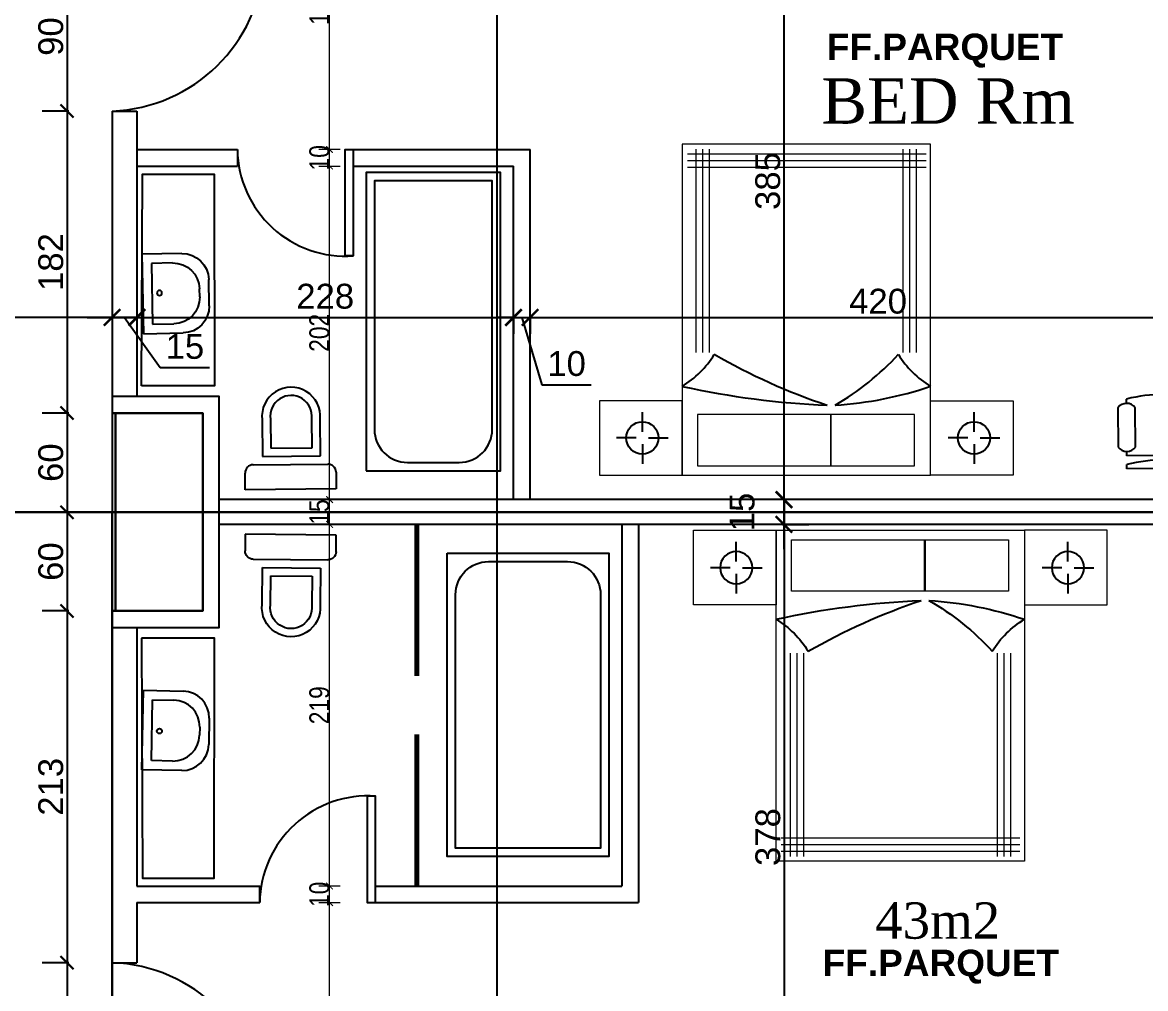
# Model space of a CAD drawing. Extents: x 250879 to 348495, y -51522 to -9360.
# Drawn here: x 284542 to 285221, y -22981 to -22397 of the extents above; entities that cross this region are included whole.
import ezdxf

# ---------------------------------------------------------------- set-up
doc = ezdxf.new("R2010")
doc.units = 0
doc.layers.get('0').update_dxf_attribs({"linetype": 'CONTINUOUS'})
doc.layers.get('DEFPOINTS').update_dxf_attribs({"color": 9, "linetype": 'CONTINUOUS'})
for name, color, linetype in [('AXIS', 1, 'CONTINUOUS'), ('FURNITURE', 4, 'CONTINUOUS'), ('HATCH', 8, 'CONTINUOUS'), ('Layer3', 50, 'CONTINUOUS'), ('TEXT', 3, 'CONTINUOUS'), ('WALL', 7, 'CONTINUOUS'), ('WALL1', 2, 'CONTINUOUS')]:
    doc.layers.add(name, color=color, linetype=linetype)
doc.layers.add('dimention', color=151, linetype='CONTINUOUS', lineweight=13)
doc.layers.add('FURN', color=126, linetype='CONTINUOUS', lineweight=9)
doc.styles.get("Standard").update_dxf_attribs({"font": 'sanss___.ttf', "height": 15})
doc.styles.add('style2', font='romantic.ttf', dxfattribs={"height": 50})
doc.styles.add('STYLE4', font='arialbd.ttf', dxfattribs={"height": 0.2})
doc.styles.add('yon', font='ARIALN.TTF')
doc.dimstyles.new('CM', dxfattribs={"dimscale": 0, "dimtxt": 12, "dimasz": 0.4, "dimexe": 50, "dimexo": 1000, "dimgap": 0.03, "dimtad": 1, "dimdec": 0, "dimzin": 0, "dimdsep": 46, "dimtxsty": 'yon', "dimblk": 'Ar thick3', "dimcen": 3, "dimdle": 8, "dimse1": 1, "dimse2": 1, "dimclrd": 8, "dimclre": 8, "dimclrt": 30, "dimadec": 0, "dimazin": 0, "dimtfac": 1, "dimtdec": 0, "dimtix": 1, "dimtmove": 1, "dimatfit": 3, "dimfxl": 50, "dimtolj": 1, "dimtzin": 0, "dimlwd": 9, "dimarcsym": 0})
doc.dimstyles.get("Standard").update_dxf_attribs({"dimtxt": 15, "dimasz": 10, "dimexe": 10, "dimexo": 30, "dimgap": 5, "dimtad": 1, "dimdec": 0, "dimdsep": 46, "dimtxsty": 'Standard', "dimblk1": 'ARCHTICK', "dimblk2": 'ARCHTICK', "dimsah": 1, "dimcen": 2.5, "dimdle": 15, "dimclrd": 3, "dimclre": 3, "dimclrt": 3, "dimazin": 0, "dimtfac": 1, "dimtdec": 0, "dimtmove": 2, "dimatfit": 2, "dimldrblk": 'ARCHTICK', "dimfxl": 1.0455, "dimfxlon": 1, "dimtolj": 1, "dimtzin": 0, "dimarcsym": 0})
doc.dimstyles.new('STANDARD$0', dxfattribs={"dimscale": 0, "dimtxt": 12, "dimasz": 8, "dimexe": 15, "dimexo": 0.0625, "dimgap": 2, "dimtad": 1, "dimdec": 0, "dimzin": 0, "dimdsep": 46, "dimtxsty": 'Standard', "dimblk1": 'ARCHTICK', "dimblk2": 'ARCHTICK', "dimsah": 1, "dimcen": 0.09, "dimdle": 15, "dimclrd": 3, "dimclre": 3, "dimclrt": 3, "dimazin": 0, "dimtfac": 1, "dimtdec": 0, "dimtofl": 0, "dimtmove": 1, "dimatfit": 3, "dimldrblk": 'ARCHTICK', "dimfxl": 1.0455, "dimfxlon": 1, "dimtolj": 1, "dimtzin": 0, "dimarcsym": 0})

# ---------------------------------------------------------------- blocks, each defined once
blk = doc.blocks.new('HWB')
at = {"layer": 'FURNITURE'}
for p, q in [((-0.6, 0), (0, 0)), ((-0.6, -0.3), (-0.6, 0)), ((0, 0), (0, -0.3)), ((-0.53, -0.07), (-0.07, -0.07)), ((-0.53, -0.23), (-0.53, -0.07)), ((-0.07, -0.07), (-0.07, -0.23)), ((-0.2, -0.5), (-0.4, -0.5)), ((-0.27, -0.43), (-0.33, -0.43))]:
    blk.add_line(p, q, dxfattribs=at)
blk.add_circle((-0.3057, -0.1263), 0.0188, dxfattribs=at)
for centre, start, end in [((-0.33, -0.23), 180, 270), ((-0.27, -0.23), 270, 0), ((-0.4, -0.3), 180, 270), ((-0.2, -0.3), 270, 0)]:
    blk.add_arc(centre, 0.2, start, end, dxfattribs=at)
blk = doc.blocks.new('WC')
at = {"layer": 'FURNITURE'}
for p, q in [((0, 0), (0.55, 0)), ((0, -0.1), (0, 0)), ((0.55, 0), (0.55, -0.1)), ((0.5, -0.15), (0.05, -0.15)), ((0.0937, -0.2), (0.0937, -0.4221)), ((0.4437, -0.2), (0.0937, -0.2)), ((0.4437, -0.4221), (0.4437, -0.2)), ((0.1437, -0.25), (0.1437, -0.425)), ((0.3937, -0.25), (0.1437, -0.25)), ((0.3937, -0.425), (0.3937, -0.25))]:
    blk.add_line(p, q, dxfattribs=at)
for centre, radius, start, end in [((0.05, -0.1), 0.05, 180, 270), ((0.5, -0.1), 0.05, 270, 0), ((0.2687, -0.4409), 0.176, 173.87318, 6.12682), ((0.2687, -0.4409), 0.126, 172.75755, 7.24245)]:
    blk.add_arc(centre, radius, start, end, dxfattribs=at)
blk = doc.blocks.new('_ARCHTICK')
at = {"color": 0, "linetype": 'ByBlock', "const_width": 0.15}
blk.add_lwpolyline([(-0.5, -0.5), (0.5, 0.5)], dxfattribs=at)
blk = doc.blocks.new('*D78')
at = {"layer": 'DEFPOINTS', "color": 0, "linetype": 'ByBlock', "ltscale": 3, "transparency": 16777216}
for p in [(284596.6, -22559.64), (284611.6, -22557.67), (284611.6, -22575.26)]:
    blk.add_point(p, dxfattribs=at)
at = {"layer": 'WALL1', "color": 3, "linetype": 'ByBlock', "lineweight": -2, "ltscale": 3, "transparency": 16777216}
for p, q in [((284581.6, -22575.26), (284626.6, -22575.26)), ((284596.6, -22575.26), (284596.6, -22585.26)), ((284604.1, -22575.26), (284625.63, -22605.61)), ((284611.6, -22575.26), (284611.6, -22585.26)), ((284625.63, -22605.61), (284655.55, -22605.61))]:
    blk.add_line(p, q, dxfattribs=at)
at = {"layer": 'WALL1', "color": 3, "linetype": 'ByBlock', "lineweight": -2, "ltscale": 3, "transparency": 16777216, "xscale": 10, "yscale": 10, "zscale": 10, "rotation": 180}
blk.add_blockref('_ARCHTICK', (284596.6, -22575.26), dxfattribs=at)
at = {"layer": 'WALL1', "color": 3, "linetype": 'ByBlock', "lineweight": -2, "ltscale": 3, "transparency": 16777216, "xscale": 10, "yscale": 10, "zscale": 10}
blk.add_blockref('_ARCHTICK', (284611.6, -22575.26), dxfattribs=at)
at = {"layer": 'WALL1', "color": 3, "linetype": 'ByBlock', "ltscale": 3, "transparency": 16777216, "insert": (284640.59, -22592.88), "char_height": 15, "attachment_point": 5}
blk.add_mtext('\\A1;15', dxfattribs=at)
blk = doc.blocks.new('*D79')
at = {"layer": 'DEFPOINTS', "color": 0, "linetype": 'ByBlock', "ltscale": 3, "transparency": 16777216}
for p in [(284839.12, -22552.58), (284611.6, -22557.67), (284839.12, -22575.26)]:
    blk.add_point(p, dxfattribs=at)
at = {"layer": 'WALL1', "color": 3, "linetype": 'ByBlock', "lineweight": -2, "ltscale": 3, "transparency": 16777216}
for p, q in [((284596.6, -22575.26), (284854.12, -22575.26)), ((284611.6, -22575.26), (284611.6, -22585.26)), ((284839.12, -22575.26), (284839.12, -22585.26))]:
    blk.add_line(p, q, dxfattribs=at)
at = {"layer": 'WALL1', "color": 3, "linetype": 'ByBlock', "lineweight": -2, "ltscale": 3, "transparency": 16777216, "xscale": 10, "yscale": 10, "zscale": 10, "rotation": 180}
blk.add_blockref('_ARCHTICK', (284611.6, -22575.26), dxfattribs=at)
at = {"layer": 'WALL1', "color": 3, "linetype": 'ByBlock', "lineweight": -2, "ltscale": 3, "transparency": 16777216, "xscale": 10, "yscale": 10, "zscale": 10}
blk.add_blockref('_ARCHTICK', (284839.12, -22575.26), dxfattribs=at)
at = {"layer": 'WALL1', "color": 3, "linetype": 'ByBlock', "ltscale": 3, "transparency": 16777216, "insert": (284725.36, -22562.54), "char_height": 15, "attachment_point": 5}
blk.add_mtext('\\A1;228', dxfattribs=at)
blk = doc.blocks.new('*D80')
at = {"layer": 'DEFPOINTS', "color": 0, "linetype": 'ByBlock', "ltscale": 3, "transparency": 16777216}
for p in [(284839.12, -22552.58), (284849.12, -22552.58), (284849.12, -22575.26)]:
    blk.add_point(p, dxfattribs=at)
at = {"layer": 'WALL1', "color": 3, "linetype": 'ByBlock', "lineweight": -2, "ltscale": 3, "transparency": 16777216}
for p, q in [((284839.12, -22575.26), (284829.12, -22575.26)), ((284839.12, -22575.26), (284839.12, -22585.26)), ((284839.12, -22575.26), (284849.12, -22575.26)), ((284839.12, -22575.26), (284849.12, -22575.26)), ((284844.12, -22575.26), (284856.33, -22615.94)), ((284849.12, -22575.26), (284849.12, -22585.26)), ((284849.12, -22575.26), (284859.12, -22575.26)), ((284856.33, -22615.94), (284886.1, -22615.94))]:
    blk.add_line(p, q, dxfattribs=at)
at = {"layer": 'WALL1', "color": 3, "linetype": 'ByBlock', "lineweight": -2, "ltscale": 3, "transparency": 16777216, "xscale": 10, "yscale": 10, "zscale": 10}
blk.add_blockref('_ARCHTICK', (284839.12, -22575.26), dxfattribs=at)
at = {"layer": 'WALL1', "color": 3, "linetype": 'ByBlock', "lineweight": -2, "ltscale": 3, "transparency": 16777216, "xscale": 10, "yscale": 10, "zscale": 10, "rotation": 180}
blk.add_blockref('_ARCHTICK', (284849.12, -22575.26), dxfattribs=at)
at = {"layer": 'WALL1', "color": 3, "linetype": 'ByBlock', "ltscale": 3, "transparency": 16777216, "insert": (284871.21, -22603.22), "char_height": 15, "attachment_point": 5}
blk.add_mtext('\\A1;10', dxfattribs=at)
blk = doc.blocks.new('*D81')
at = {"layer": 'DEFPOINTS', "color": 0, "linetype": 'ByBlock', "ltscale": 3, "transparency": 16777216}
for p in [(285035.88, -22685.33), (285002.52, -22700.33), (285035.88, -22700.33)]:
    blk.add_point(p, dxfattribs=at)
at = {"layer": 'WALL1', "color": 3, "linetype": 'ByBlock', "lineweight": -2, "ltscale": 3, "transparency": 16777216}
for p, q in [((285002.52, -22670.33), (285002.52, -22715.33)), ((285003.57, -22685.33), (284992.52, -22685.33)), ((285003.57, -22700.33), (284992.52, -22700.33))]:
    blk.add_line(p, q, dxfattribs=at)
at = {"layer": 'WALL1', "color": 3, "linetype": 'ByBlock', "lineweight": -2, "ltscale": 3, "transparency": 16777216, "xscale": 10, "yscale": 10, "zscale": 10}
for p, rotation in [((285002.52, -22685.33), 90), ((285002.52, -22700.33), 270)]:
    blk.add_blockref('_ARCHTICK', p, dxfattribs=dict(at, rotation=rotation))
at = {"layer": 'WALL1', "color": 3, "linetype": 'ByBlock', "ltscale": 3, "transparency": 16777216, "insert": (284977.3, -22692.83), "char_height": 15, "attachment_point": 5, "rotation": 90}
blk.add_mtext('\\A1;15', dxfattribs=at)
blk = doc.blocks.new('*D87')
at = {"layer": 'DEFPOINTS', "color": 0, "linetype": 'Continuous', "transparency": 16777216}
for p in [(284849.12, -22575.26), (285269.6, -22575.26), (285269.6, -22599.08)]:
    blk.add_point(p, dxfattribs=at)
at = {"layer": 'WALL', "color": 3, "linetype": 'Continuous', "lineweight": -2, "transparency": 16777216}
for p, q in [((284849.12, -22575.26), (284849.12, -22560.26)), ((285269.6, -22576.31), (285269.6, -22560.26)), ((284834.12, -22575.26), (285284.6, -22575.26))]:
    blk.add_line(p, q, dxfattribs=at)
at = {"layer": 'WALL', "color": 3, "linetype": 'Continuous', "lineweight": -2, "transparency": 16777216, "xscale": 8, "yscale": 8, "zscale": 8, "rotation": 180}
blk.add_blockref('_ARCHTICK', (284849.12, -22575.26), dxfattribs=at)
at = {"layer": 'WALL', "color": 3, "linetype": 'Continuous', "lineweight": -2, "transparency": 16777216, "xscale": 8, "yscale": 8, "zscale": 8}
blk.add_blockref('_ARCHTICK', (285269.6, -22575.26), dxfattribs=at)
at = {"layer": 'WALL', "color": 3, "linetype": 'Continuous', "transparency": 16777216, "insert": (285059.36, -22565.54), "char_height": 15, "attachment_point": 5}
blk.add_mtext('\\A1;420', dxfattribs=at)
blk = doc.blocks.new('*D88')
at = {"layer": 'DEFPOINTS', "color": 0, "linetype": 'Continuous', "transparency": 16777216}
for p in [(285002.52, -22300.33), (285002.52, -22685.33), (285002.52, -22685.33)]:
    blk.add_point(p, dxfattribs=at)
at = {"layer": 'WALL', "color": 3, "linetype": 'Continuous', "lineweight": -2, "transparency": 16777216}
for p, q in [((285002.52, -22285.33), (285002.52, -22700.33)), ((285002.52, -22300.33), (284987.52, -22300.33)), ((285002.52, -22685.33), (284987.52, -22685.33))]:
    blk.add_line(p, q, dxfattribs=at)
at = {"layer": 'WALL', "color": 3, "linetype": 'Continuous', "lineweight": -2, "transparency": 16777216, "xscale": 8, "yscale": 8, "zscale": 8}
for p, rotation in [((285002.52, -22300.33), 90), ((285002.52, -22685.33), 270)]:
    blk.add_blockref('_ARCHTICK', p, dxfattribs=dict(at, rotation=rotation))
at = {"layer": 'WALL', "color": 3, "linetype": 'Continuous', "transparency": 16777216, "insert": (284992.79, -22492.83), "char_height": 15, "attachment_point": 5, "rotation": 90}
blk.add_mtext('\\A1;385', dxfattribs=at)
blk = doc.blocks.new('*D89')
at = {"layer": 'DEFPOINTS', "color": 0, "linetype": 'Continuous', "transparency": 16777216}
for p in [(285001.54, -22700.33), (284858.14, -23078.16), (285002.59, -23078.16)]:
    blk.add_point(p, dxfattribs=at)
at = {"layer": 'WALL', "color": 3, "linetype": 'Continuous', "lineweight": -2, "transparency": 16777216}
for p, q in [((285002.59, -22685.33), (285002.59, -23093.16)), ((285001.6, -22700.33), (285017.59, -22700.33)), ((285001.54, -23078.16), (285017.59, -23078.16))]:
    blk.add_line(p, q, dxfattribs=at)
at = {"layer": 'WALL', "color": 3, "linetype": 'Continuous', "lineweight": -2, "transparency": 16777216, "xscale": 8, "yscale": 8, "zscale": 8}
for p, rotation in [((285002.59, -22700.33), 90), ((285002.59, -23078.16), 270)]:
    blk.add_blockref('_ARCHTICK', p, dxfattribs=dict(at, rotation=rotation))
at = {"layer": 'WALL', "color": 3, "linetype": 'Continuous', "transparency": 16777216, "insert": (284992.85, -22889.25), "char_height": 15, "attachment_point": 5, "rotation": 90}
blk.add_mtext('\\A1;378', dxfattribs=at)
blk = doc.blocks.new('*D92')
at = {"layer": 'DEFPOINTS', "color": 0, "linetype": 'Continuous', "transparency": 16777216}
for p in [(284421.33, -22575.26), (284421.33, -22575.26), (284596.6, -22575.26)]:
    blk.add_point(p, dxfattribs=at)
at = {"layer": 'WALL', "color": 3, "linetype": 'Continuous', "lineweight": -2, "transparency": 16777216}
for p, q in [((284421.33, -22575.26), (284421.33, -22560.26)), ((284611.6, -22575.26), (284406.33, -22575.26)), ((284596.6, -22575.26), (284596.6, -22590.26))]:
    blk.add_line(p, q, dxfattribs=at)
at = {"layer": 'WALL', "color": 3, "linetype": 'Continuous', "lineweight": -2, "transparency": 16777216, "xscale": 8, "yscale": 8, "zscale": 8, "rotation": 180}
blk.add_blockref('_ARCHTICK', (284421.33, -22575.26), dxfattribs=at)
at = {"layer": 'WALL', "color": 3, "linetype": 'Continuous', "lineweight": -2, "transparency": 16777216, "xscale": 8, "yscale": 8, "zscale": 8}
blk.add_blockref('_ARCHTICK', (284596.6, -22575.26), dxfattribs=at)
at = {"layer": 'WALL', "color": 3, "linetype": 'Continuous', "transparency": 16777216, "insert": (284508.96, -22565.54), "char_height": 15, "attachment_point": 5}
blk.add_mtext('\\A1;175', dxfattribs=at)
blk = doc.blocks.new('*D1096')
at = {"layer": 'DEFPOINTS', "color": 0, "linetype": 'Continuous', "transparency": 16777216}
for p in [(284596.6, -22360.55), (284569.38, -22450.55), (284596.6, -22450.55)]:
    blk.add_point(p, dxfattribs=at)
at = {"layer": 'WALL', "color": 3, "linetype": 'Continuous', "lineweight": -2, "transparency": 16777216}
for p, q in [((284569.38, -22345.55), (284569.38, -22465.55)), ((284570.43, -22360.55), (284554.38, -22360.55)), ((284570.43, -22450.55), (284554.38, -22450.55))]:
    blk.add_line(p, q, dxfattribs=at)
at = {"layer": 'WALL', "color": 3, "linetype": 'Continuous', "lineweight": -2, "transparency": 16777216, "xscale": 8, "yscale": 8, "zscale": 8}
for p, rotation in [((284569.38, -22360.55), 90), ((284569.38, -22450.55), 270)]:
    blk.add_blockref('_ARCHTICK', p, dxfattribs=dict(at, rotation=rotation))
at = {"layer": 'WALL', "color": 3, "linetype": 'Continuous', "transparency": 16777216, "insert": (284559.65, -22405.55), "char_height": 15, "attachment_point": 5, "rotation": 90}
blk.add_mtext('\\A1;90', dxfattribs=at)
blk = doc.blocks.new('*D1097')
at = {"layer": 'DEFPOINTS', "color": 0, "linetype": 'Continuous', "transparency": 16777216}
for p in [(284596.6, -22450.55), (284569.38, -22633.04), (284596.6, -22633.04)]:
    blk.add_point(p, dxfattribs=at)
at = {"layer": 'WALL', "color": 3, "linetype": 'Continuous', "lineweight": -2, "transparency": 16777216}
for p, q in [((284569.38, -22435.55), (284569.38, -22648.04)), ((284570.43, -22450.55), (284554.38, -22450.55)), ((284570.43, -22633.04), (284554.38, -22633.04))]:
    blk.add_line(p, q, dxfattribs=at)
at = {"layer": 'WALL', "color": 3, "linetype": 'Continuous', "lineweight": -2, "transparency": 16777216, "xscale": 8, "yscale": 8, "zscale": 8}
for p, rotation in [((284569.38, -22450.55), 90), ((284569.38, -22633.04), 270)]:
    blk.add_blockref('_ARCHTICK', p, dxfattribs=dict(at, rotation=rotation))
at = {"layer": 'WALL', "color": 3, "linetype": 'Continuous', "transparency": 16777216, "insert": (284559.65, -22541.8), "char_height": 15, "attachment_point": 5, "rotation": 90}
blk.add_mtext('\\A1;182', dxfattribs=at)
blk = doc.blocks.new('*D1098')
at = {"layer": 'DEFPOINTS', "color": 0, "linetype": 'Continuous', "transparency": 16777216}
for p in [(284596.6, -22633.04), (284569.38, -22693), (284578.9, -22693)]:
    blk.add_point(p, dxfattribs=at)
at = {"layer": 'WALL', "color": 3, "linetype": 'Continuous', "lineweight": -2, "transparency": 16777216}
for p, q in [((284569.38, -22618.04), (284569.38, -22708)), ((284570.43, -22633.04), (284554.38, -22633.04)), ((284570.43, -22693), (284554.38, -22693))]:
    blk.add_line(p, q, dxfattribs=at)
at = {"layer": 'WALL', "color": 3, "linetype": 'Continuous', "lineweight": -2, "transparency": 16777216, "xscale": 8, "yscale": 8, "zscale": 8}
for p, rotation in [((284569.38, -22633.04), 90), ((284569.38, -22693), 270)]:
    blk.add_blockref('_ARCHTICK', p, dxfattribs=dict(at, rotation=rotation))
at = {"layer": 'WALL', "color": 3, "linetype": 'Continuous', "transparency": 16777216, "insert": (284559.64, -22663.02), "char_height": 15, "attachment_point": 5, "rotation": 90}
blk.add_mtext('\\A1;60', dxfattribs=at)
blk = doc.blocks.new('*D1099')
at = {"layer": 'DEFPOINTS', "color": 0, "linetype": 'Continuous', "transparency": 16777216}
for p in [(284578.9, -22693), (284569.38, -22752.62), (284596.6, -22752.62)]:
    blk.add_point(p, dxfattribs=at)
at = {"layer": 'WALL', "color": 3, "linetype": 'Continuous', "lineweight": -2, "transparency": 16777216}
for p, q in [((284569.38, -22678), (284569.38, -22767.62)), ((284570.43, -22693), (284554.38, -22693)), ((284570.43, -22752.62), (284554.38, -22752.62))]:
    blk.add_line(p, q, dxfattribs=at)
at = {"layer": 'WALL', "color": 3, "linetype": 'Continuous', "lineweight": -2, "transparency": 16777216, "xscale": 8, "yscale": 8, "zscale": 8}
for p, rotation in [((284569.38, -22693), 90), ((284569.38, -22752.62), 270)]:
    blk.add_blockref('_ARCHTICK', p, dxfattribs=dict(at, rotation=rotation))
at = {"layer": 'WALL', "color": 3, "linetype": 'Continuous', "transparency": 16777216, "insert": (284559.64, -22722.81), "char_height": 15, "attachment_point": 5, "rotation": 90}
blk.add_mtext('\\A1;60', dxfattribs=at)
blk = doc.blocks.new('*D1100')
at = {"layer": 'DEFPOINTS', "color": 0, "linetype": 'Continuous', "transparency": 16777216}
for p in [(284596.6, -22752.62), (284569.38, -22965.15), (284596.6, -22965.15)]:
    blk.add_point(p, dxfattribs=at)
at = {"layer": 'WALL', "color": 3, "linetype": 'Continuous', "lineweight": -2, "transparency": 16777216}
for p, q in [((284569.38, -22737.62), (284569.38, -22980.15)), ((284570.43, -22752.62), (284554.38, -22752.62)), ((284570.43, -22965.15), (284554.38, -22965.15))]:
    blk.add_line(p, q, dxfattribs=at)
at = {"layer": 'WALL', "color": 3, "linetype": 'Continuous', "lineweight": -2, "transparency": 16777216, "xscale": 8, "yscale": 8, "zscale": 8}
for p, rotation in [((284569.38, -22752.62), 90), ((284569.38, -22965.15), 270)]:
    blk.add_blockref('_ARCHTICK', p, dxfattribs=dict(at, rotation=rotation))
at = {"layer": 'WALL', "color": 3, "linetype": 'Continuous', "transparency": 16777216, "insert": (284559.64, -22858.89), "char_height": 15, "attachment_point": 5, "rotation": 90}
blk.add_mtext('\\A1;213', dxfattribs=at)
blk = doc.blocks.new('*D1101')
at = {"layer": 'DEFPOINTS', "color": 0, "linetype": 'Continuous', "transparency": 16777216}
for p in [(284596.6, -22965.15), (284569.38, -23055.15), (284596.6, -23055.15)]:
    blk.add_point(p, dxfattribs=at)
at = {"layer": 'WALL', "color": 3, "linetype": 'Continuous', "lineweight": -2, "transparency": 16777216}
for p, q in [((284569.38, -22950.15), (284569.38, -23070.15)), ((284570.43, -22965.15), (284554.38, -22965.15)), ((284570.43, -23055.15), (284554.38, -23055.15))]:
    blk.add_line(p, q, dxfattribs=at)
at = {"layer": 'WALL', "color": 3, "linetype": 'Continuous', "lineweight": -2, "transparency": 16777216, "xscale": 8, "yscale": 8, "zscale": 8}
for p, rotation in [((284569.38, -22965.15), 90), ((284569.38, -23055.15), 270)]:
    blk.add_blockref('_ARCHTICK', p, dxfattribs=dict(at, rotation=rotation))
at = {"layer": 'WALL', "color": 3, "linetype": 'Continuous', "transparency": 16777216, "insert": (284559.65, -23010.15), "char_height": 15, "attachment_point": 5, "rotation": 90}
blk.add_mtext('\\A1;90', dxfattribs=at)
blk = doc.blocks.new('Ar thick3')
at = {"layer": 'dimention'}
blk.add_line((0, 16.2), (0, -16.2), dxfattribs=at)
at = {"layer": 'dimention', "const_width": 1.5}
blk.add_lwpolyline([(-5, -5.1), (5, 4.9)], dxfattribs=at)
blk = doc.blocks.new('*D1313')
at = {"layer": 'DEFPOINTS', "color": 0, "linetype": 'Continuous', "transparency": 16777216}
for p in [(284728.01, -22928.88), (284773.63, -22928.88), (284718.13, -23219.23)]:
    blk.add_point(p, dxfattribs=at)
at = {"layer": 'WALL', "color": 8, "linetype": 'Continuous', "lineweight": 9, "transparency": 16777216}
blk.add_line((284728.01, -23218.83), (284728.01, -22929.28), dxfattribs=at)
at = {"layer": 'WALL', "color": 8, "linetype": 'Continuous', "lineweight": 9, "transparency": 16777216, "xscale": 0.4, "yscale": 0.4, "zscale": 0.4}
for p, rotation in [((284728.01, -22928.88), 90), ((284728.01, -23219.23), 270)]:
    blk.add_blockref('Ar thick3', p, dxfattribs=dict(at, rotation=rotation))
at = {"layer": 'WALL', "color": 30, "linetype": 'Continuous', "transparency": 16777216, "insert": (284721.85, -23074.05), "char_height": 12, "attachment_point": 5, "rotation": 90, "style": 'yon'}
blk.add_mtext('\\A1;290', dxfattribs=at)
blk = doc.blocks.new('*D1314')
at = {"layer": 'DEFPOINTS', "color": 0, "linetype": 'Continuous', "transparency": 16777216}
for p in [(284674.67, -22918.88), (284728.01, -22918.88), (284773.63, -22928.88)]:
    blk.add_point(p, dxfattribs=at)
at = {"layer": 'WALL', "color": 8, "linetype": 'Continuous', "lineweight": 9, "transparency": 16777216}
for p, q in [((284728.01, -22918.48), (284728.01, -22918.08)), ((284728.01, -22928.88), (284728.01, -22918.88)), ((284728.01, -22929.28), (284728.01, -22929.68))]:
    blk.add_line(p, q, dxfattribs=at)
at = {"layer": 'WALL', "color": 8, "linetype": 'Continuous', "lineweight": 9, "transparency": 16777216, "xscale": 0.4, "yscale": 0.4, "zscale": 0.4}
for p, rotation in [((284728.01, -22918.88), 270), ((284728.01, -22928.88), 90)]:
    blk.add_blockref('Ar thick3', p, dxfattribs=dict(at, rotation=rotation))
at = {"layer": 'WALL', "color": 30, "linetype": 'Continuous', "transparency": 16777216, "insert": (284721.85, -22923.88), "char_height": 12, "attachment_point": 5, "rotation": 90, "style": 'yon'}
blk.add_mtext('\\A1;10', dxfattribs=at)
blk = doc.blocks.new('*D1315')
at = {"layer": 'DEFPOINTS', "color": 0, "linetype": 'Continuous', "transparency": 16777216}
for p in [(284728.01, -22700.33), (284768.96, -22700.33), (284674.67, -22918.88)]:
    blk.add_point(p, dxfattribs=at)
at = {"layer": 'WALL', "color": 8, "linetype": 'Continuous', "lineweight": 9, "transparency": 16777216}
blk.add_line((284728.01, -22918.48), (284728.01, -22700.73), dxfattribs=at)
at = {"layer": 'WALL', "color": 8, "linetype": 'Continuous', "lineweight": 9, "transparency": 16777216, "xscale": 0.4, "yscale": 0.4, "zscale": 0.4}
for p, rotation in [((284728.01, -22700.33), 90), ((284728.01, -22918.88), 270)]:
    blk.add_blockref('Ar thick3', p, dxfattribs=dict(at, rotation=rotation))
at = {"layer": 'WALL', "color": 30, "linetype": 'Continuous', "transparency": 16777216, "insert": (284721.85, -22809.6), "char_height": 12, "attachment_point": 5, "rotation": 90, "style": 'yon'}
blk.add_mtext('\\A1;219', dxfattribs=at)
blk = doc.blocks.new('*D1316')
at = {"layer": 'DEFPOINTS', "color": 0, "linetype": 'Continuous', "transparency": 16777216}
for p in [(284728.01, -22685.33), (284768.96, -22685.33), (284768.96, -22700.33)]:
    blk.add_point(p, dxfattribs=at)
at = {"layer": 'WALL', "color": 8, "linetype": 'Continuous', "lineweight": 9, "transparency": 16777216}
blk.add_line((284728.01, -22699.93), (284728.01, -22685.73), dxfattribs=at)
at = {"layer": 'WALL', "color": 8, "linetype": 'Continuous', "lineweight": 9, "transparency": 16777216, "xscale": 0.4, "yscale": 0.4, "zscale": 0.4}
for p, rotation in [((284728.01, -22685.33), 90), ((284728.01, -22700.33), 270)]:
    blk.add_blockref('Ar thick3', p, dxfattribs=dict(at, rotation=rotation))
at = {"layer": 'WALL', "color": 30, "linetype": 'Continuous', "transparency": 16777216, "insert": (284721.85, -22692.83), "char_height": 12, "attachment_point": 5, "rotation": 90, "style": 'yon'}
blk.add_mtext('\\A1;15', dxfattribs=at)
blk = doc.blocks.new('*D1317')
at = {"layer": 'DEFPOINTS', "color": 0, "linetype": 'Continuous', "transparency": 16777216}
for p in [(284728.01, -22483.79), (284752.23, -22483.79), (284768.96, -22685.33)]:
    blk.add_point(p, dxfattribs=at)
at = {"layer": 'WALL', "color": 8, "linetype": 'Continuous', "lineweight": 9, "transparency": 16777216}
blk.add_line((284728.01, -22684.93), (284728.01, -22484.19), dxfattribs=at)
at = {"layer": 'WALL', "color": 8, "linetype": 'Continuous', "lineweight": 9, "transparency": 16777216, "xscale": 0.4, "yscale": 0.4, "zscale": 0.4}
for p, rotation in [((284728.01, -22483.79), 90), ((284728.01, -22685.33), 270)]:
    blk.add_blockref('Ar thick3', p, dxfattribs=dict(at, rotation=rotation))
at = {"layer": 'WALL', "color": 30, "linetype": 'Continuous', "transparency": 16777216, "insert": (284721.85, -22584.56), "char_height": 12, "attachment_point": 5, "rotation": 90, "style": 'yon'}
blk.add_mtext('\\A1;202', dxfattribs=at)
blk = doc.blocks.new('*D1318')
at = {"layer": 'DEFPOINTS', "color": 0, "linetype": 'Continuous', "transparency": 16777216}
for p in [(284728.01, -22473.79), (284752.23, -22473.79), (284752.23, -22483.79)]:
    blk.add_point(p, dxfattribs=at)
at = {"layer": 'WALL', "color": 8, "linetype": 'Continuous', "lineweight": 9, "transparency": 16777216}
for p, q in [((284728.01, -22473.39), (284728.01, -22472.99)), ((284728.01, -22483.79), (284728.01, -22473.79)), ((284728.01, -22484.19), (284728.01, -22484.59))]:
    blk.add_line(p, q, dxfattribs=at)
at = {"layer": 'WALL', "color": 8, "linetype": 'Continuous', "lineweight": 9, "transparency": 16777216, "xscale": 0.4, "yscale": 0.4, "zscale": 0.4}
for p, rotation in [((284728.01, -22473.79), 270), ((284728.01, -22483.79), 90)]:
    blk.add_blockref('Ar thick3', p, dxfattribs=dict(at, rotation=rotation))
at = {"layer": 'WALL', "color": 30, "linetype": 'Continuous', "transparency": 16777216, "insert": (284721.85, -22478.79), "char_height": 12, "attachment_point": 5, "rotation": 90, "style": 'yon'}
blk.add_mtext('\\A1;10', dxfattribs=at)
blk = doc.blocks.new('*D1319')
at = {"layer": 'DEFPOINTS', "color": 0, "linetype": 'Continuous', "transparency": 16777216}
for p in [(284728.01, -22300.33), (284740.2, -22300.33), (284752.23, -22473.79)]:
    blk.add_point(p, dxfattribs=at)
at = {"layer": 'WALL', "color": 8, "linetype": 'Continuous', "lineweight": 9, "transparency": 16777216}
blk.add_line((284728.01, -22473.39), (284728.01, -22300.73), dxfattribs=at)
at = {"layer": 'WALL', "color": 8, "linetype": 'Continuous', "lineweight": 9, "transparency": 16777216, "xscale": 0.4, "yscale": 0.4, "zscale": 0.4}
for p, rotation in [((284728.01, -22300.33), 90), ((284728.01, -22473.79), 270)]:
    blk.add_blockref('Ar thick3', p, dxfattribs=dict(at, rotation=rotation))
at = {"layer": 'WALL', "color": 30, "linetype": 'Continuous', "transparency": 16777216, "insert": (284721.85, -22387.06), "char_height": 12, "attachment_point": 5, "rotation": 90, "style": 'yon'}
blk.add_mtext('\\A1;173', dxfattribs=at)
blk = doc.blocks.new('Chair - Desk')
at = {"linetype": 'Continuous'}
for p, q in [((-8.5, 0), (-8.5, -1)), ((-8.5, 0), (8.5, 0)), ((8.5, 0), (8.5, -1)), ((-2, -3), (-2, -1.9355)), ((2, -1.9576), (2, -3)), ((-10.5, -5), (-10.5, -14)), ((-8.5, -3), (-8.5, -4)), ((-8.5, -3), (8.5, -3)), ((-6.5, -14), (-6.5, -5)), ((6.5, -5), (6.5, -14)), ((8.5, -3), (8.5, -4)), ((10.5, -14), (10.5, -5)), ((-8.5, -15), (-8.5, -16)), ((8.5, -15), (8.5, -16))]:
    blk.add_line(p, q, dxfattribs=at)
for centre, radius, start, end in [((0, 34.625), 36.625, 256.5803, 283.4197), ((-8.5, -6.5), 2.5, 36.8699, 143.1301), ((8.5, -6.5), 2.5, 36.8699, 143.1301), ((-8.5, -12.5), 2.5, 216.8699, 323.1301), ((8.5, -12.5), 2.5, 216.8699, 323.1301), ((0, 19.625), 36.625, 256.5803, 283.4197)]:
    blk.add_arc(centre, radius, start, end, dxfattribs=at)
blk = doc.blocks.new('BED90')
at = {"color": 1}
for p, q in [((-76122.23, -175772.7), (-76122.23, -175760.9)), ((-76126, -175776.47), (-76137.8, -175776.47)), ((-76122.23, -175780.24), (-76122.23, -175792.04)), ((-76118.46, -175776.47), (-76106.66, -175776.47)), ((-76122.23, -175973.06), (-76122.23, -175961.26)), ((-76126, -175976.83), (-76137.8, -175976.83)), ((-76118.46, -175976.83), (-76106.66, -175976.83)), ((-76122.23, -175980.6), (-76122.23, -175992.4))]:
    blk.add_line(p, q, dxfattribs=at)
at = {"color": 1, "extrusion": (0, 0, -1)}
for centre in [(-76122.23, -175776.47), (-76122.23, -175976.83)]:
    blk.add_ellipse(centre, major_axis=(6.89, 6.89), ratio=1, start_param=3.141593, end_param=9.424778, dxfattribs=at)
at = {"layer": 'FURN'}
for p, q in [((-76144.65, -175750.54), (-76099.65, -175750.54)), ((-76144.65, -175800.54), (-76144.65, -175750.54)), ((-76099.65, -175750.54), (-76099.65, -175800.54)), ((-76299.65, -175800.54), (-76099.65, -175800.54)), ((-76299.65, -175950.54), (-76299.65, -175800.54)), ((-76099.65, -175800.54), (-76144.65, -175800.54)), ((-76099.65, -175800.54), (-76099.65, -175950.54)), ((-76173.81, -175809.03), (-76296.74, -175809.03)), ((-76293.71, -175947.82), (-76293.71, -175803.68)), ((-76289.71, -175947.82), (-76289.71, -175803.68)), ((-76285.71, -175947.82), (-76285.71, -175803.68)), ((-76173.81, -175813.03), (-76296.74, -175813.03)), ((-76136.43, -175809.84), (-76105.32, -175809.84)), ((-76136.43, -175890.57), (-76136.43, -175809.84)), ((-76105.32, -175809.84), (-76105.32, -175890.57)), ((-76173.81, -175817.03), (-76296.74, -175817.03)), ((-76136.43, -175890.17), (-76105.32, -175890.17)), ((-76136.43, -175940.9), (-76136.43, -175890.17)), ((-76105.32, -175890.57), (-76136.43, -175890.57)), ((-76105.32, -175890.17), (-76105.32, -175940.9)), ((-76173.81, -175934.05), (-76296.74, -175934.05)), ((-76173.81, -175938.05), (-76296.74, -175938.05)), ((-76173.81, -175942.05), (-76296.74, -175942.05)), ((-76105.32, -175940.9), (-76136.43, -175940.9)), ((-76099.65, -175950.54), (-76299.65, -175950.54)), ((-76144.65, -175950.56), (-76144.65, -176000.56)), ((-76099.65, -175950.56), (-76144.65, -175950.56)), ((-76099.65, -176000.56), (-76099.65, -175950.56)), ((-76144.65, -176000.56), (-76099.65, -176000.56))]:
    blk.add_line(p, q, dxfattribs=at)
at = {"layer": 'Layer3', "color": 1, "linetype": 'Continuous', "extrusion": (0, 0, -1)}
for centre, major_axis, ratio, start_param, end_param in [((-76202.86, -175770.59), (40.87, 40.87), 1, 1.329085, 1.807955), ((-76648.69, -175909.31), (-358.58, 358.58), 1, 2.139925, 2.31453), ((-76498.83, -176007.66), (-266.06, 266.06), 1, 1.833807, 2.033087), ((-76449.38, -175677.69), (-293.45, 235.51), 0.655482, 3.041952, 3.241233), ((-76643.35, -175824.04), (-497.53, 98.07), 0.665001, 3.05429, 3.228895), ((-76202.86, -175980.48), (-40.87, 40.87), 1, 1.333638, 1.812508)]:
    blk.add_ellipse(centre, major_axis=major_axis, ratio=ratio, start_param=start_param, end_param=end_param, dxfattribs=at)

msp = doc.modelspace()

# ---------------------------------------------------------------- linework, layer by layer
at = {"layer": 'AXIS'}
for p, q in [((284829.12367, -19817.07692), (284829.12367, -23531.69157)), ((285629.17039, -22692.99755), (283287.58304, -22692.99755)), ((283388.75803, -22692.99755), (285730.34537, -22692.99755))]:
    msp.add_line(p, q, dxfattribs=at)
at = {"layer": 'FURNITURE', "linetype": 'Continuous', "flags": 128}
for points in [[(284742.32965, -22473.78907), (284742.32965, -22538.09439), (284737.32965, -22538.09439), (284737.32965, -22473.78907), (284742.32965, -22473.78907)], [(284755.81235, -22928.87686), (284755.81235, -22864.57154), (284750.81235, -22864.57154), (284750.81235, -22928.87686), (284755.81235, -22928.87686)]]:
    msp.add_lwpolyline(points, dxfattribs=at)
at = {"layer": 'FURNITURE', "linetype": 'Continuous'}
msp.add_lwpolyline([(284614.42075, -22616.54447), (284615.06838, -22488.67574), (284658.27124, -22488.67574), (284658.42666, -22616.54447)], close=True, dxfattribs=at)
at = {"layer": 'FURNITURE'}
for points in [[(284750.08072, -22667.86104), (284831.28864, -22667.86104), (284831.28864, -22487.68299), (284750.08072, -22487.68299)], [(284799.1072, -22717.80489), (284896.73526, -22717.80489), (284896.73526, -22900.98294), (284799.1072, -22900.98294)], [(284614.42075, -22769.12145), (284615.06838, -22913.99019), (284658.27124, -22913.99019), (284658.39859, -22769.12145)]]:
    msp.add_lwpolyline(points, close=True, dxfattribs=at)
for points in [[(284775.08072, -22662.86104), (284806.28864, -22662.86104, 0.414213562), (284826.28864, -22642.86104), (284826.28864, -22492.68299), (284755.08072, -22492.68299), (284755.08072, -22642.86104, 0.414213562)], [(284824.1072, -22722.80489), (284871.73526, -22722.80489, -0.414213562), (284891.73526, -22742.80489), (284891.73526, -22895.98294), (284804.1072, -22895.98294), (284804.1072, -22742.80489, -0.414213562)]]:
    msp.add_lwpolyline(points, format="xyb", close=True, dxfattribs=at)
msp.add_lwpolyline([(284596.60055, -22633.04447), (284596.60055, -22752.62145), (284598.60055, -22752.62145), (284598.60055, -22633.04447), (284596.60055, -22633.04447)], dxfattribs=at)
for centre, start, end in [((284593.11968, -22355.00936), 272.08653555, 356.67709067), ((284593.11968, -23060.69264), 3.32290933, 87.91346445)]:
    msp.add_arc(centre, 95.60496, start, end, dxfattribs=at)
at = {"layer": 'FURNITURE', "linetype": 'Continuous'}
for centre, start, end in [((284737.66093, -22472.9244), 180.75827056, 274.09762019), ((284737.66093, -22472.9244), 180.75827056, 274.09762019), ((284737.66093, -22472.9244), 180.75827056, 274.09762019), ((284751.14363, -22929.74153), 85.90237981, 179.24172944), ((284751.14363, -22929.74153), 85.90237981, 179.24172944), ((284751.14363, -22929.74153), 85.90237981, 179.24172944)]:
    msp.add_arc(centre, 65.337, start, end, dxfattribs=at)
at = {"layer": 'HATCH', "linetype": 'ByBlock', "ltscale": 3}
msp.add_line((284596.60055, -23256.78907), (284596.60055, -22918.87686), dxfattribs=at)
at = {"layer": 'WALL', "ltscale": 3}
for p, q in [((284596.60055, -22450.55093), (284611.60055, -22450.55093)), ((284596.60055, -22450.55093), (284611.60055, -22450.55093)), ((284596.60055, -22450.55093), (284611.60055, -22450.55093)), ((284596.60055, -22450.55093), (284611.60055, -22450.55093)), ((284596.60055, -22450.55093), (284596.60055, -22965.15107)), ((284596.60055, -22450.55093), (284611.60055, -22450.55093)), ((284596.60055, -22450.55093), (284611.60055, -22450.55093)), ((284596.60055, -22450.55093), (284611.60055, -22450.55093)), ((284596.60055, -22450.55093), (284611.60055, -22450.55093)), ((284611.60055, -22450.55093), (284611.60055, -22616.54447)), ((284596.60055, -22473.78907), (284596.60055, -23219.22549)), ((284596.60055, -22473.78907), (284596.60055, -22692.83296)), ((284611.60055, -22473.78907), (284611.60055, -22623.04447)), ((284611.60055, -22473.78907), (284672.32965, -22473.78907)), ((284742.32965, -22473.78907), (284742.32965, -22488.78907)), ((284742.32965, -22473.78907), (284769.12367, -22473.78907)), ((284742.32965, -22473.78907), (284742.32965, -22488.78907)), ((284742.32965, -22473.78907), (284742.32965, -22488.78907)), ((284751.13692, -22473.78907), (284849.12367, -22473.78907)), ((284849.12367, -22685.33296), (284849.12367, -22473.78907)), ((284611.60055, -22483.78907), (284611.60055, -22623.04447)), ((284611.60055, -22483.78907), (284672.32965, -22483.78907)), ((284742.32965, -22483.78907), (284839.12367, -22483.78907)), ((284839.12367, -22685.33296), (284839.12367, -22483.78907)), ((284791.60055, -22685.33296), (284661.42666, -22685.33296)), ((284791.60055, -22685.33296), (284661.42666, -22685.33296)), ((285239.60055, -22685.33296), (284661.42666, -22685.33296)), ((284596.60055, -22965.15107), (284596.60055, -22692.83296)), ((284857.04717, -22700.33296), (284661.42666, -22700.33296)), ((284857.04717, -22700.33296), (284661.42666, -22700.33296)), ((285239.60055, -22700.33296), (284661.42666, -22700.33296)), ((284904.57029, -22700.33296), (284904.57029, -22918.87686)), ((284914.57029, -22700.33296), (284914.57029, -22928.87686)), ((284611.60055, -22762.6327), (284611.60055, -22918.87686)), ((284611.60055, -22918.87686), (284685.81235, -22918.87686)), ((284755.81235, -22928.87686), (284755.81235, -22913.87686)), ((284755.81235, -22928.87686), (284755.81235, -22913.87686)), ((284755.81235, -22928.87686), (284755.81235, -22913.87686)), ((284755.81235, -22918.87686), (284904.57029, -22918.87686)), ((284611.60055, -22928.87686), (284685.81235, -22928.87686)), ((284611.60055, -22928.87686), (284611.60055, -22965.15107)), ((284755.81235, -22928.87686), (284834.57029, -22928.87686)), ((284816.58354, -22928.87686), (284914.57029, -22928.87686)), ((284596.60055, -22965.15107), (284611.60055, -22965.15107)), ((284596.60055, -22965.15107), (284611.60055, -22965.15107)), ((284596.60055, -22965.15107), (284611.60055, -22965.15107)), ((284596.60055, -22965.15107), (284611.60055, -22965.15107)), ((284596.60055, -22965.15107), (284611.60055, -22965.15107)), ((284596.60055, -22965.15107), (284611.60055, -22965.15107)), ((284596.60055, -22965.15107), (284611.60055, -22965.15107)), ((284596.60055, -22965.15107), (284611.60055, -22965.15107))]:
    msp.add_line(p, q, dxfattribs=at)
at = {"layer": 'WALL', "linetype": 'Continuous'}
for p, q in [((284672.32965, -22473.78907), (284672.32965, -22483.78907)), ((284685.81235, -22928.87686), (284685.81235, -22918.87686))]:
    msp.add_line(p, q, dxfattribs=at)
at = {"layer": 'WALL', "ltscale": 3}
msp.add_lwpolyline([(284596.60055, -22762.62145), (284661.39856, -22762.66778), (284661.39856, -22623.04447), (284596.60055, -22623.04447), (284596.60055, -22633.04447), (284651.42666, -22633.04447), (284651.42666, -22752.62145), (284596.60055, -22752.62145), (284596.59305, -22762.62145)], dxfattribs=at)
at = {"layer": 'WALL', "linetype": 'Continuous'}
msp.add_lwpolyline([(284651.42666, -22633.04447), (284598.60055, -22633.04447), (284598.60055, -22752.62145), (284651.42666, -22752.62145)], close=True, dxfattribs=at)
at = {"layer": 'WALL', "linetype": 'Continuous', "const_width": 3}
for points in [[(284780.6544, -22700.33296), (284780.6544, -22791.99068)], [(284780.6544, -22827.21915), (284780.6544, -22918.87686)]]:
    msp.add_lwpolyline(points, dxfattribs=at)
at = {"layer": 'WALL1', "linetype": 'ByBlock', "ltscale": 3}
msp.add_line((284606.60055, -22752.62145), (284596.60055, -22752.62145), dxfattribs=at)

# ---------------------------------------------------------------- block references
at = {"color": 1, "xscale": -1, "rotation": 90.00000000298897}
msp.add_blockref('BED90', (109140.50227, -98770.2982), dxfattribs=at)
at = {"color": 1, "rotation": 90}
msp.add_blockref('BED90', (109197.22353, 53395.75426), dxfattribs=at)
at = {"layer": 'FURNITURE'}
for name, p, xscale, yscale, zscale, rotation in [('HWB', (284615.60577, -22585.11006), -79.99999999998091, 80, 80, 91.1202653577643), ('WC', (284732.04617, -22678.82819), 99.9999999999921, 99.9999999999921, 99.9999999999921, 180.5476615297972), ('Chair - Desk', (285232.17109, -22666.66098), 2.640000000006175, 2.640000000006175, 2.640000000006175, 180.3562313151685), ('WC', (284732.04617, -22706.83773), -99.9999999999921, 100, 100, 359.4523384702027), ('HWB', (284615.60577, -22800.55587), 79.99999999998091, 79.99999999998091, 79.99999999998091, 88.87973464223572)]:
    msp.add_blockref(name, p, dxfattribs=dict(at, xscale=xscale, yscale=yscale, zscale=zscale, rotation=rotation))

# ---------------------------------------------------------------- texts
at = {"layer": 'TEXT'}
for s, insert, char_height, width, attachment_point, style in [('FF.PARQUET', (285028.40035, -22424.33888), 16, 173.1975406, 7, 'STYLE4'), ('BED Rm', (285025.09779, -22430.74729), 27.44, 455.7181, 1, 'style2'), ('43m2', (285057.61385, -22950.97397), 21.952, 364.57448, 7, 'style2'), ('FF.PARQUET', (285025.88135, -22977.88116), 16, 173.1975406, 7, 'STYLE4')]:
    msp.add_mtext(s, dxfattribs=dict(at, insert=insert, char_height=char_height, width=width, attachment_point=attachment_point, style=style))

# ---------------------------------------------------------------- dimensions: what is measured, and where the dimension line sits
at = {"layer": 'WALL', "linetype": 'Continuous'}
for base, p1, p2, dimstyle, picture, middle in [((285002.52332, -22685.33296), (285002.52332, -22300.33296), (285002.52332, -22685.33296), 'STANDARD$0', '*D88', (284992.78669, -22492.83296)), ((284728.0061, -22300.33296), (284752.23153, -22473.78907), (284740.19698, -22300.33296), 'CM', '*D1319', (284721.84922, -22387.06102)), ((284569.38004, -22450.55093), (284596.60055, -22360.55093), (284596.60055, -22450.55093), 'STANDARD$0', '*D1096', (284559.6537, -22405.55093)), ((284569.38004, -22633.04447), (284596.60055, -22450.55093), (284596.60055, -22633.04447), 'STANDARD$0', '*D1097', (284559.6537, -22541.7977)), ((284728.0061, -22473.78907), (284752.23153, -22483.78907), (284752.23153, -22473.78907), 'CM', '*D1318', (284721.84922, -22478.78907)), ((284728.0061, -22483.78907), (284768.95992, -22685.33296), (284752.23153, -22483.78907), 'CM', '*D1317', (284721.84922, -22584.56102)), ((284569.38004, -22692.99755), (284596.60055, -22633.04447), (284578.90132, -22692.99755), 'STANDARD$0', '*D1098', (284559.64341, -22663.02101)), ((284569.38004, -22752.62145), (284578.90132, -22692.99755), (284596.60055, -22752.62145), 'STANDARD$0', '*D1099', (284559.64341, -22722.8095)), ((284728.0061, -22685.33296), (284768.95992, -22700.33296), (284768.95992, -22685.33296), 'CM', '*D1316', (284721.84922, -22692.83296)), ((285002.58582, -23078.16214), (285001.54032, -22700.33296), (284858.14067, -23078.16214), 'STANDARD$0', '*D89', (284992.84919, -22889.24755)), ((284728.0061, -22700.33296), (284674.66505, -22918.87686), (284768.95992, -22700.33296), 'CM', '*D1315', (284721.84922, -22809.60491)), ((284569.38004, -22965.15107), (284596.60055, -22752.62145), (284596.60055, -22965.15107), 'STANDARD$0', '*D1100', (284559.64341, -22858.88626)), ((284728.0061, -22918.87686), (284773.63194, -22928.87686), (284674.66505, -22918.87686), 'CM', '*D1314', (284721.84922, -22923.87686)), ((284728.0061, -22928.87686), (284718.12759, -23219.22549), (284773.63194, -22928.87686), 'CM', '*D1313', (284721.84922, -23074.05118)), ((284569.38004, -23055.15107), (284596.60055, -22965.15107), (284596.60055, -23055.15107), 'STANDARD$0', '*D1101', (284559.6537, -23010.15107))]:
    dim = msp.add_linear_dim(base=base, p1=p1, p2=p2, angle=90, dimstyle=dimstyle, override={"dimscale": 1}, dxfattribs=at)
    dim.commit()
    dim.dimension.update_dxf_attribs({"geometry": picture, "text_midpoint": middle})
for base, p1, p2, picture, middle in [((284421.32787, -22575.26254), (284596.60055, -22575.26254), (284421.32787, -22575.26254), '*D92', (284508.96421, -22565.53621)), ((285269.60055, -22575.26254), (284849.12367, -22575.26254), (285269.60055, -22599.07884), '*D87', (285059.36211, -22565.53621))]:
    dim = msp.add_linear_dim(base=base, p1=p1, p2=p2, dimstyle='STANDARD$0', override={"dimscale": 1}, dxfattribs=at)
    dim.commit()
    dim.dimension.update_dxf_attribs({"geometry": picture, "text_midpoint": middle})
at = {"layer": 'WALL1', "linetype": 'ByBlock', "ltscale": 3}
for base, p1, p2, picture, middle in [((284839.12367, -22575.26254), (284611.60055, -22557.66677), (284839.12367, -22552.57532), '*D79', (284725.36211, -22562.53621)), ((284849.12367, -22575.26254), (284839.12367, -22552.57532), (284849.12367, -22552.57532), '*D80', (284861.32737, -22603.21522))]:
    dim = msp.add_linear_dim(base=base, p1=p1, p2=p2, dimstyle='Standard', override={"dimtmove": 1}, dxfattribs=at)
    dim.commit()
    dim.dimension.update_dxf_attribs({"geometry": picture, "text_midpoint": middle})
dim = msp.add_linear_dim(base=(284611.60055, -22575.26254), p1=(284596.60055, -22559.63686), p2=(284611.60055, -22557.66677), dimstyle='Standard', override={"dimtmove": 1}, dxfattribs=at)
dim.commit()
dim.dimension.update_dxf_attribs({"geometry": '*D78', "text_midpoint": (284630.63132, -22605.6087), "dimtype": 160})
dim = msp.add_linear_dim(base=(285002.52332, -22700.33296), p1=(285035.87898, -22685.33296), p2=(285035.87898, -22700.33296), angle=270, dimstyle='Standard', dxfattribs=at)
dim.commit()
dim.dimension.update_dxf_attribs({"geometry": '*D81', "text_midpoint": (284977.29698, -22692.83296)})

doc.saveas('drawing.dxf')
